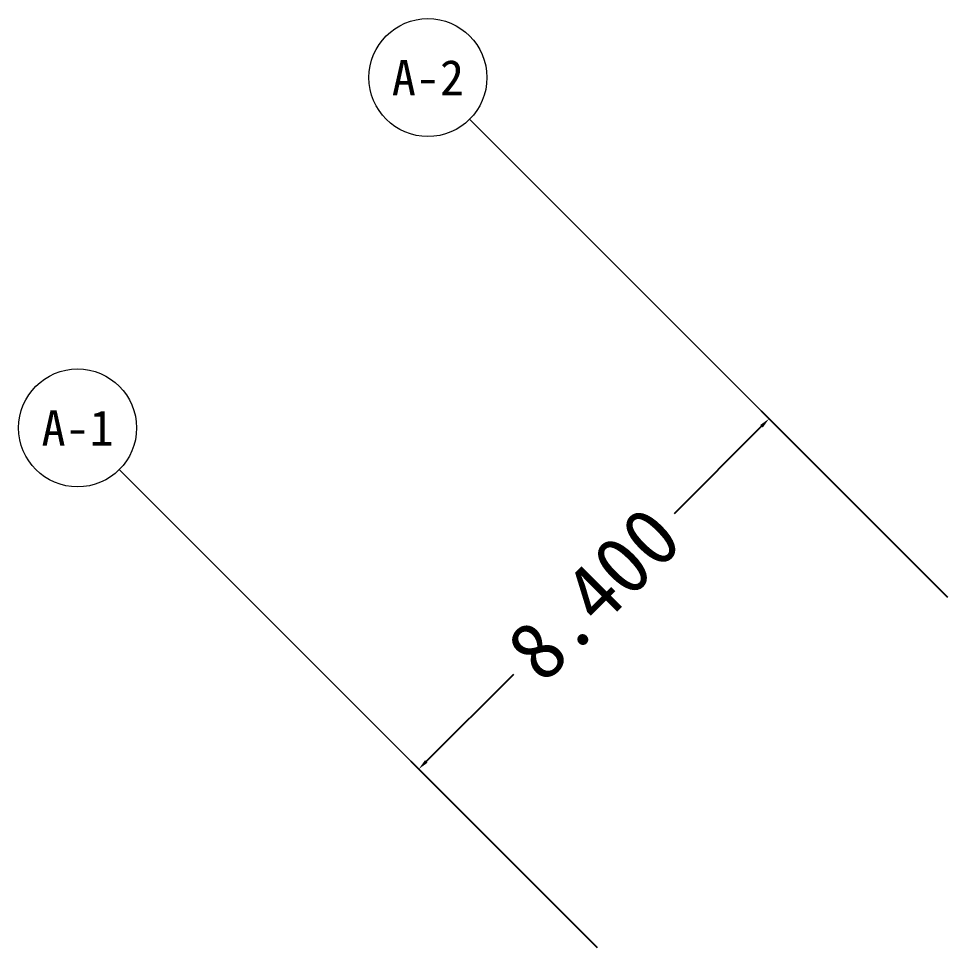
# Model space of a CAD drawing. Header units: metres. Extents: x -302 to 587, y -65 to 94.
# Drawn here: x 336.26 to 352.05, y 27.59 to 43.39 of the extents above; entities that cross this region are included whole.
import ezdxf

# ---------------------------------------------------------------- set-up
doc = ezdxf.new("R2010")
doc.units = ezdxf.units.M
doc.layers.add('PUB_TEXT', color=7, linetype='Continuous', lineweight=9)
doc.styles.add('mystyle', font='', dxfattribs={"height": 1})
doc.styles.get('mystyle').set_extended_font_data('SimSun')
doc.dimstyles.new('myyyy', dxfattribs={"dimtxt": 1, "dimasz": 0.18, "dimexe": 0.18, "dimexo": 0.0625, "dimgap": 0.09, "dimtad": 0, "dimtoh": 1, "dimdec": 3, "dimrnd": 0.001, "dimzin": 0, "dimdsep": 46, "dimtxsty": 'Standard', "dimcen": 0.09, "dimadec": 0, "dimazin": 0, "dimtfac": 1, "dimtdec": 3, "dimtofl": 0, "dimtmove": 0, "dimatfit": 3, "dimfxl": 1, "dimtolj": 1, "dimtzin": 0, "dimarcsym": 0})

# ---------------------------------------------------------------- blocks, each defined once
blk = doc.blocks.new('*D118')
at = {"layer": 'Defpoints', "color": 0, "ltscale": 3, "transparency": 16777216}
for p in [(352.054, 33.53), (343.04, 30.665), (346.115, 27.591)]:
    blk.add_point(p, dxfattribs=at)
at = {"layer": 'PUB_TEXT', "color": 0, "lineweight": -2, "ltscale": 3, "transparency": 16777216}
for p, q in [((352.01, 33.574), (348.852, 36.732)), ((348.852, 36.478), (347.37, 34.995)), ((343.167, 30.793), (344.65, 32.275)), ((346.07, 27.635), (342.913, 30.793))]:
    blk.add_line(p, q, dxfattribs=at)
at = {"layer": 'PUB_TEXT', "color": 0, "ltscale": 3, "transparency": 16777216}
for points in [[(348.831, 36.499), (348.874, 36.456), (348.98, 36.605)], [(343.146, 30.814), (343.188, 30.771), (343.04, 30.665)]]:
    blk.add_solid(points, dxfattribs=at)
at = {"layer": 'PUB_TEXT', "color": 0, "ltscale": 3, "transparency": 16777216, "insert": (346.01, 33.635), "char_height": 1, "attachment_point": 5, "rotation": 45}
blk.add_mtext('\\A1;8.400', dxfattribs=at)

msp = doc.modelspace()

# ---------------------------------------------------------------- linework, layer by layer
at = {"layer": 'PUB_TEXT', "ltscale": 3}
for p, q in [((343.9026, 41.682), (348.8523, 36.7322)), ((337.9629, 35.7423), (342.9126, 30.7925))]:
    msp.add_line(p, q, dxfattribs=at)
for centre in [(343.1955, 42.3891), (337.2558, 36.4494)]:
    msp.add_circle(centre, 1, dxfattribs=at)

# ---------------------------------------------------------------- texts
at = {"layer": 'PUB_TEXT', "ltscale": 3, "char_height": 0.6, "attachment_point": 5, "style": 'mystyle'}
for s, insert in [('{\\fSimSun|b0|i0|c134|p2;A-}2', (343.1955, 42.3891)), ('A-1', (337.2558, 36.4494))]:
    msp.add_mtext_dynamic_manual_height_columns(s, width=2.350701, gutter_width=5, heights=[0], dxfattribs=dict(at, insert=insert))

# ---------------------------------------------------------------- dimensions: what is measured, and where the dimension line sits
at = {"layer": 'PUB_TEXT', "ltscale": 3}
dim = msp.add_aligned_dim(p1=(352.0543, 33.5302), p2=(346.1146, 27.5905), distance=-4.3483, dimstyle='myyyy', dxfattribs=at)
dim.commit()
dim.dimension.update_dxf_attribs({"geometry": '*D118', "text_midpoint": (346.0097, 33.6351)})

doc.saveas('drawing.dxf')
